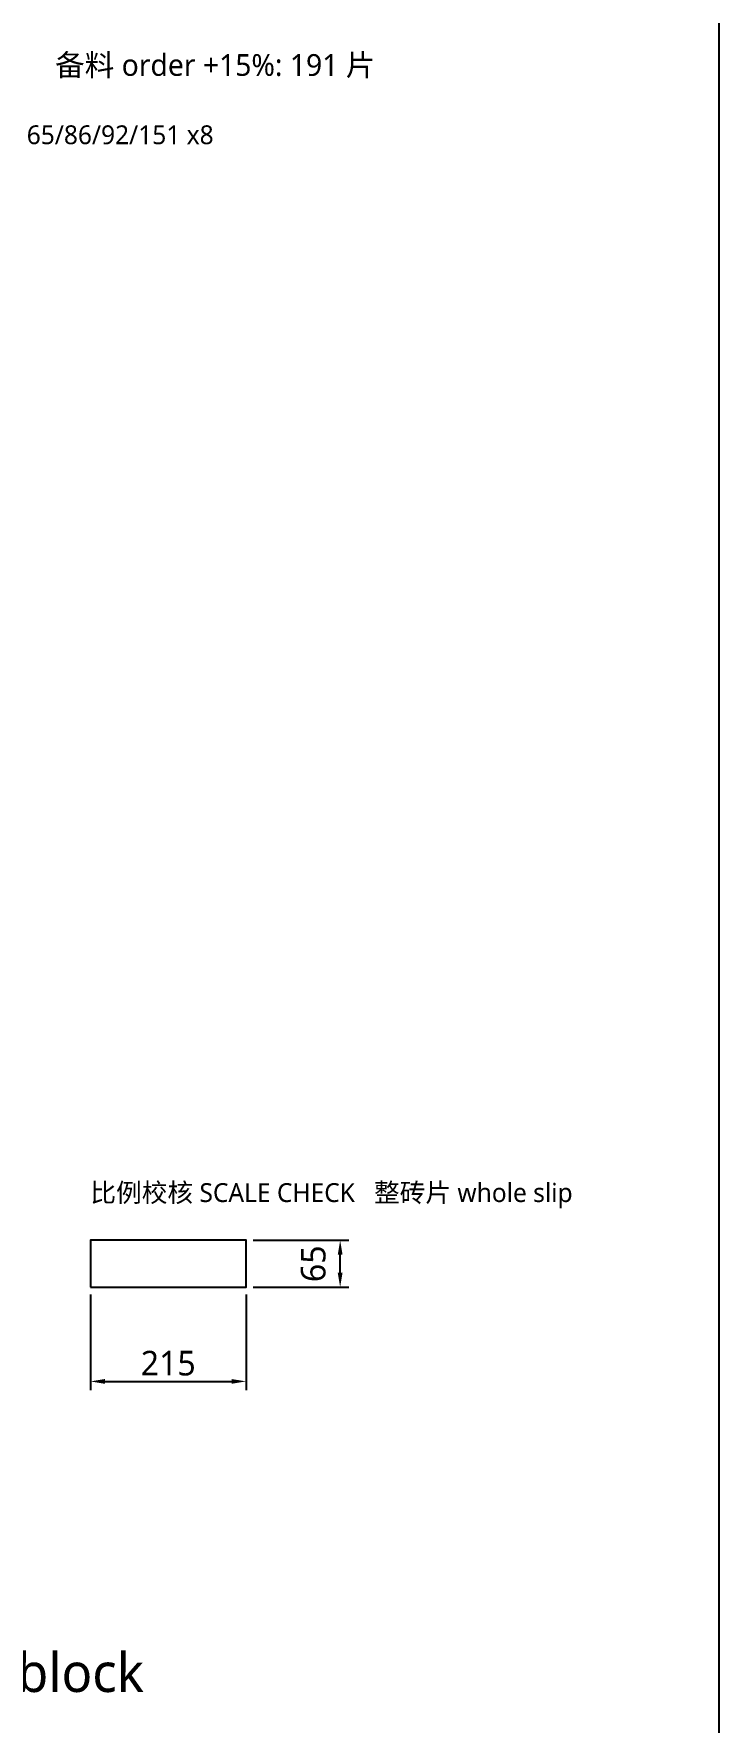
# Model space of a CAD drawing. Header units: millimetres. Extents: x -190 to 7814, y -8996 to 208.
# Drawn here: x 6867 to 7814, y -4438 to -2106 of the extents above; entities that cross this region are included whole.
import ezdxf
from ezdxf.enums import TextEntityAlignment as Align

# ---------------------------------------------------------------- set-up
doc = ezdxf.new("R2010")
doc.units = ezdxf.units.MM
for name, color, linetype in [('BORDER', 7, 'Continuous'), ('DIM', 8, 'Continuous'), ('TITLE', 7, 'Continuous')]:
    doc.layers.add(name, color=color, linetype=linetype)
doc.styles.add('CN', font='msyh.ttc')
doc.dimstyles.new('MM', dxfattribs={"dimtxt": 34, "dimasz": 20, "dimexe": 12, "dimexo": 10, "dimgap": 8, "dimtad": 1, "dimdec": 1, "dimdsep": 46, "dimtxsty": 'CN', "dimcen": 2.5, "dimazin": 3, "dimtfac": 1, "dimtmove": 0, "dimatfit": 3})

msp = doc.modelspace()

# ---------------------------------------------------------------- linework, layer by layer
at = {"layer": 'BORDER'}
msp.add_lwpolyline([(-190, -8995.5), (7813.67, -8995.5), (7813.67, 207.69), (-190, 207.69)], close=True, dxfattribs=at)
at = {"layer": 'DIM'}
msp.add_lwpolyline([(6945, -3837.5), (7160, -3837.5), (7160, -3772.5), (6945, -3772.5)], close=True, dxfattribs=at)

# ---------------------------------------------------------------- texts
at = {"layer": 'DIM', "style": 'CN'}
msp.add_text('比例校核 SCALE CHECK   整砖片 whole slip', height=26, dxfattribs=at).set_placement((6945, -3727.5), align=Align.BOTTOM_LEFT)
at = {"layer": 'TITLE', "style": 'CN'}
for s, height, p in [('板面 board 1500 x 1401.5     灰缝 joint 10     砖片 slip 215 x 65 x 20     共 166 片砖、166 个卡扣     备料 order +15%: 191 片', 30, (5145, -2172.96)), ('砖型 bricks: B01 215 x 65 x94，B03 102.5 x 65 x20，B04 11/65/76/92 x34，B10 11/65/76/161/215 x10，B11 65/86/92/151 x8', 26, (5145, -2266.16)), ('6   编织纹，每组三片   Basketweave, three slips per block', 54, (5145, -4412.78))]:
    msp.add_text(s, height=height, dxfattribs=at).set_placement(p, align=Align.BOTTOM_LEFT)

# ---------------------------------------------------------------- dimensions: what is measured, and where the dimension line sits
at = {"layer": 'DIM'}
msp.add_linear_dim(base=(7290, -3837.5), p1=(7160, -3837.5), p2=(7160, -3772.5), angle=90, dimstyle='MM', dxfattribs=at).render()
msp.add_linear_dim(base=(6945, -3967.5), p1=(6945, -3837.5), p2=(7160, -3837.5), dimstyle='MM', dxfattribs=at).render()

doc.saveas('drawing.dxf')
